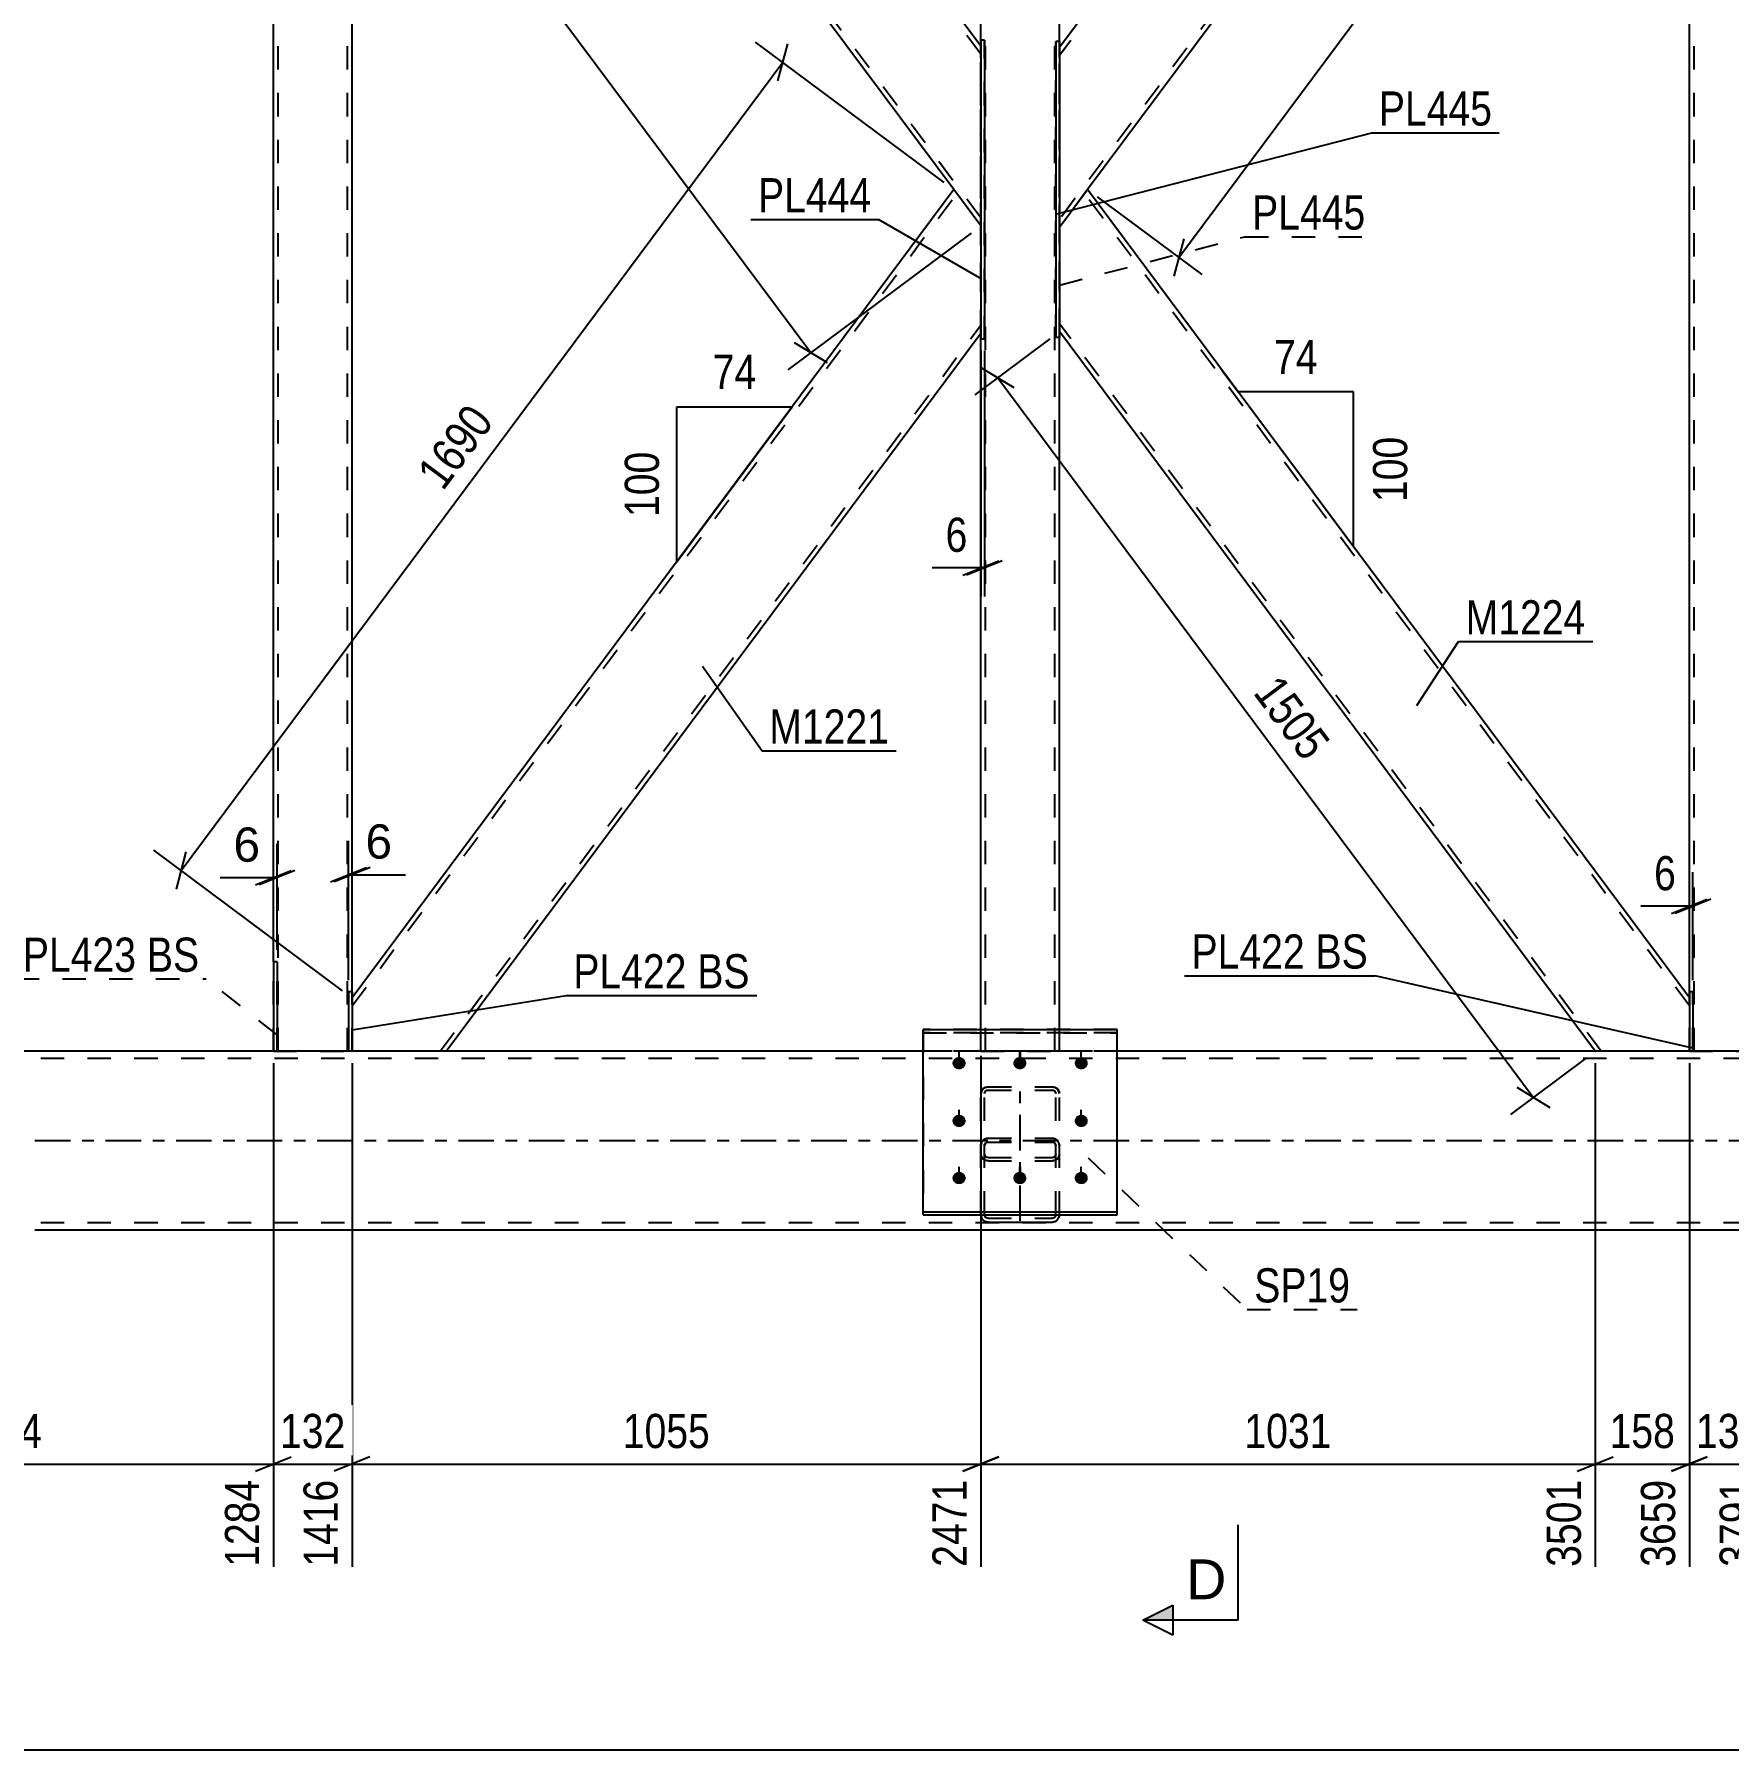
# Model space of a CAD drawing. Header units: millimetres. Extents: x 0 to 1189, y 0 to 841.
# Drawn here: x 99.7 to 241.8, y 419.2 to 563 of the extents above; entities that cross this region are included whole.
import ezdxf

# ---------------------------------------------------------------- set-up
doc = ezdxf.new("R2010")
doc.units = ezdxf.units.MM
doc.linetypes.add('DXK_LINE_DOT2', pattern=[3.9198, 1.9599, -1.9599])
doc.linetypes.add('DXK_LINE_DOT3', pattern=[5.9187, 2.979, -0.9799, 0.9799, -0.9799])
doc.styles.add('Arial', font='arial.ttf', dxfattribs={"height": 0.2})
doc.styles.add('Arial Narrow', font='ARIALN.TTF', dxfattribs={"height": 0.2})

# ---------------------------------------------------------------- blocks, each defined once
blk = doc.blocks.new('Part-814738513-4115 - 4109')
at = {"color": 7, "linetype": 'DXK_LINE_DOT2'}
for p, q in [((185.36, 537.57), (185.36, 562.39)), ((185.66, 562.39), (185.36, 562.39)), ((185.66, 537.57), (185.66, 562.39)), ((185.66, 537.57), (185.36, 537.57))]:
    blk.add_line(p, q, dxfattribs=at)
blk = doc.blocks.new('Part-814738513-4180 - 4109')
at = {"color": 7, "linetype": 'DXK_LINE_DOT2'}
for p, q in [((190.48, 479.54), (174.23, 479.54)), ((174.23, 479.54), (174.23, 464)), ((190.48, 479.27), (174.23, 479.27)), ((190.48, 464), (190.48, 479.54)), ((174.23, 464.27), (190.48, 464.27)), ((174.23, 464), (190.48, 464))]:
    blk.add_line(p, q, dxfattribs=at)
blk = doc.blocks.new('Part-814738513-4200 - 4109')
at = {"color": 7, "linetype": 'DXK_LINE_DOT2'}
for p, q in [((126.33, 622.23), (119.73, 622.23)), ((119.73, 614.73), (119.73, 622.23)), ((120.13, 477.73), (120.13, 622.23)), ((125.93, 477.73), (125.93, 622.23)), ((126.33, 617.26), (126.33, 622.23)), ((119.73, 477.73), (119.73, 485.22)), ((126.33, 477.73), (126.33, 482.7)), ((119.73, 477.73), (126.33, 477.73))]:
    blk.add_line(p, q, dxfattribs=at)
at = {"color": 2, "linetype": 'Continuous'}
for p, q in [((126.33, 482.7), (126.33, 617.26)), ((119.73, 485.22), (119.73, 614.73))]:
    blk.add_line(p, q, dxfattribs=at)
blk = doc.blocks.new('Part-814738513-4136 - 4109')
at = {"color": 2, "linetype": 'Continuous'}
for p, q in [((185.66, 562.39), (185.36, 562.39)), ((185.36, 562.39), (185.36, 537.57)), ((185.66, 562.39), (185.66, 537.57)), ((185.66, 537.57), (185.36, 537.57))]:
    blk.add_line(p, q, dxfattribs=at)
blk = doc.blocks.new('Part-814738513-4248 - 4109')
at = {"color": 7, "linetype": 'DXK_LINE_DOT2'}
for p, q in [((119.73, 477.73), (119.73, 485.22)), ((120.03, 485.22), (119.73, 485.22)), ((120.03, 477.73), (120.03, 485.22)), ((120.03, 477.73), (119.73, 477.73))]:
    blk.add_line(p, q, dxfattribs=at)
blk = doc.blocks.new('Part-814738513-4120 - 4109')
at = {"color": 2, "linetype": 'Continuous'}
for p, q in [((179.36, 562.51), (179.06, 562.51)), ((179.06, 562.51), (179.06, 537.45)), ((179.36, 562.51), (179.36, 537.45)), ((179.36, 537.45), (179.06, 537.45))]:
    blk.add_line(p, q, dxfattribs=at)
blk = doc.blocks.new('Part-814738513-4121 - 4109')
at = {"color": 7, "linetype": 'DXK_LINE_DOT2'}
for p, q in [((179.06, 537.45), (179.06, 562.51)), ((179.36, 562.51), (179.06, 562.51)), ((179.36, 537.45), (179.36, 562.51)), ((179.36, 537.45), (179.06, 537.45))]:
    blk.add_line(p, q, dxfattribs=at)
blk = doc.blocks.new('Bolt-814738513-4177 - 4109')
at = {"color": 1, "linetype": 'DXK_LINE_DOT2'}
for p, q in [((177.23, 476.23), (177.23, 477.65)), ((182.38, 476.23), (182.38, 477.65)), ((187.48, 476.23), (187.48, 477.65)), ((177.23, 471.39), (177.23, 472.81)), ((187.48, 471.39), (187.48, 472.81)), ((177.23, 466.6), (177.23, 468.02)), ((182.38, 466.6), (182.38, 468.02)), ((187.48, 466.6), (187.48, 468.02))]:
    blk.add_line(p, q, dxfattribs=at)
blk = doc.blocks.new('Bolt-814738513-4182 - 4109')
at = {"linetype": 'Continuous'}
for points in [[(177.23, 476.21), (177.12, 476.22), (177.01, 476.25), (176.91, 476.31), (176.82, 476.38), (176.76, 476.47), (176.71, 476.56), (176.68, 476.67), (176.68, 476.78), (176.71, 476.88), (176.76, 476.98), (176.82, 477.07), (176.91, 477.14), (177.01, 477.2), (177.12, 477.23), (177.23, 477.24), (177.35, 477.23), (177.46, 477.2), (177.55, 477.14), (177.64, 477.07), (177.71, 476.98), (177.75, 476.88), (177.78, 476.78), (177.78, 476.67), (177.75, 476.56), (177.71, 476.47), (177.64, 476.38), (177.55, 476.31), (177.46, 476.25), (177.35, 476.22)], [(182.33, 476.21), (182.22, 476.22), (182.11, 476.25), (182.01, 476.31), (181.92, 476.38), (181.86, 476.47), (181.81, 476.56), (181.78, 476.67), (181.78, 476.78), (181.81, 476.88), (181.86, 476.98), (181.92, 477.07), (182.01, 477.14), (182.11, 477.2), (182.22, 477.23), (182.33, 477.24), (182.45, 477.23), (182.56, 477.2), (182.65, 477.14), (182.74, 477.07), (182.81, 476.98), (182.85, 476.88), (182.88, 476.78), (182.88, 476.67), (182.85, 476.56), (182.81, 476.47), (182.74, 476.38), (182.65, 476.31), (182.56, 476.25), (182.45, 476.22)], [(187.48, 476.21), (187.37, 476.22), (187.26, 476.25), (187.16, 476.31), (187.07, 476.38), (187.01, 476.47), (186.96, 476.56), (186.93, 476.67), (186.93, 476.78), (186.96, 476.88), (187.01, 476.98), (187.07, 477.07), (187.16, 477.14), (187.26, 477.2), (187.37, 477.23), (187.48, 477.24), (187.6, 477.23), (187.71, 477.2), (187.8, 477.14), (187.89, 477.07), (187.96, 476.98), (188, 476.88), (188.03, 476.78), (188.03, 476.67), (188, 476.56), (187.96, 476.47), (187.89, 476.38), (187.8, 476.31), (187.71, 476.25), (187.6, 476.22)], [(177.23, 471.37), (177.12, 471.38), (177.01, 471.41), (176.91, 471.47), (176.82, 471.54), (176.76, 471.63), (176.71, 471.72), (176.68, 471.83), (176.68, 471.94), (176.71, 472.04), (176.76, 472.14), (176.82, 472.23), (176.91, 472.3), (177.01, 472.36), (177.12, 472.39), (177.23, 472.4), (177.35, 472.39), (177.46, 472.36), (177.55, 472.3), (177.64, 472.23), (177.71, 472.14), (177.75, 472.04), (177.78, 471.94), (177.78, 471.83), (177.75, 471.72), (177.71, 471.63), (177.64, 471.54), (177.55, 471.47), (177.46, 471.41), (177.35, 471.38)], [(187.48, 471.37), (187.37, 471.38), (187.26, 471.41), (187.16, 471.47), (187.07, 471.54), (187.01, 471.63), (186.96, 471.72), (186.93, 471.83), (186.93, 471.94), (186.96, 472.04), (187.01, 472.14), (187.07, 472.23), (187.16, 472.3), (187.26, 472.36), (187.37, 472.39), (187.48, 472.4), (187.6, 472.39), (187.71, 472.36), (187.8, 472.3), (187.89, 472.23), (187.96, 472.14), (188, 472.04), (188.03, 471.94), (188.03, 471.83), (188, 471.72), (187.96, 471.63), (187.89, 471.54), (187.8, 471.47), (187.71, 471.41), (187.6, 471.38)], [(177.23, 466.58), (177.12, 466.59), (177.01, 466.62), (176.91, 466.67), (176.82, 466.75), (176.76, 466.83), (176.71, 466.93), (176.68, 467.04), (176.68, 467.15), (176.71, 467.25), (176.76, 467.35), (176.82, 467.44), (176.91, 467.51), (177.01, 467.56), (177.12, 467.6), (177.23, 467.61), (177.35, 467.6), (177.46, 467.56), (177.55, 467.51), (177.64, 467.44), (177.71, 467.35), (177.75, 467.25), (177.78, 467.15), (177.78, 467.04), (177.75, 466.93), (177.71, 466.83), (177.64, 466.75), (177.55, 466.67), (177.46, 466.62), (177.35, 466.59)], [(182.33, 466.58), (182.22, 466.59), (182.11, 466.62), (182.01, 466.67), (181.92, 466.75), (181.86, 466.83), (181.81, 466.93), (181.78, 467.04), (181.78, 467.15), (181.81, 467.25), (181.86, 467.35), (181.92, 467.44), (182.01, 467.51), (182.11, 467.56), (182.22, 467.6), (182.33, 467.61), (182.45, 467.6), (182.56, 467.56), (182.65, 467.51), (182.74, 467.44), (182.81, 467.35), (182.85, 467.25), (182.88, 467.15), (182.88, 467.04), (182.85, 466.93), (182.81, 466.83), (182.74, 466.75), (182.65, 466.67), (182.56, 466.62), (182.45, 466.59)], [(187.48, 466.58), (187.37, 466.59), (187.26, 466.62), (187.16, 466.67), (187.07, 466.75), (187.01, 466.83), (186.96, 466.93), (186.93, 467.04), (186.93, 467.15), (186.96, 467.25), (187.01, 467.35), (187.07, 467.44), (187.16, 467.51), (187.26, 467.56), (187.37, 467.6), (187.48, 467.61), (187.6, 467.6), (187.71, 467.56), (187.8, 467.51), (187.89, 467.44), (187.96, 467.35), (188, 467.25), (188.03, 467.15), (188.03, 467.04), (188, 466.93), (187.96, 466.83), (187.89, 466.75), (187.8, 466.67), (187.71, 466.62), (187.6, 466.59)]]:
    blk.add_hatch(color=1, dxfattribs=at).paths.add_polyline_path(points)
at = {"color": 1, "linetype": 'Continuous'}
for p, q in [((177.23, 476.23), (177.23, 477.65)), ((182.33, 476.23), (182.33, 477.65)), ((187.48, 476.23), (187.48, 477.65)), ((177.23, 471.39), (177.23, 472.81)), ((187.48, 471.39), (187.48, 472.81)), ((177.23, 466.6), (177.23, 468.02)), ((182.33, 466.6), (182.33, 468.02)), ((187.48, 466.6), (187.48, 468.02))]:
    blk.add_line(p, q, dxfattribs=at)
blk = doc.blocks.new('Part-814738513-4183 - 4109')
at = {"color": 2, "linetype": 'Continuous'}
for p, q in [((174.23, 479.54), (190.48, 479.54)), ((174.23, 464), (174.23, 479.54)), ((190.48, 464.27), (190.48, 479.54)), ((174.23, 464.27), (190.48, 464.27)), ((174.23, 464), (190.48, 464)), ((190.48, 464), (190.48, 464.27))]:
    blk.add_line(p, q, dxfattribs=at)
at = {"color": 7, "linetype": 'DXK_LINE_DOT2'}
blk.add_line((174.23, 479.27), (190.48, 479.27), dxfattribs=at)
blk = doc.blocks.new('Part-814738513-4189 - 4109')
at = {"color": 7, "linetype": 'DXK_LINE_DOT2'}
for p, q in [((179.43, 474.69), (179.66, 474.74)), ((179.66, 474.74), (185.06, 474.74)), ((185.06, 474.74), (185.29, 474.69)), ((179.06, 474.17), (179.1, 474.39)), ((179.06, 464.04), (179.06, 474.17)), ((179.1, 474.39), (179.23, 474.57)), ((179.23, 474.57), (179.43, 474.69)), ((179.38, 474.28), (179.36, 474.17)), ((179.36, 464.04), (179.36, 474.17)), ((179.44, 474.37), (179.38, 474.28)), ((179.54, 474.43), (179.44, 474.37)), ((179.66, 474.45), (179.54, 474.43)), ((179.66, 474.45), (185.06, 474.45)), ((185.17, 474.43), (185.06, 474.45)), ((185.27, 474.37), (185.17, 474.43)), ((185.33, 474.28), (185.27, 474.37)), ((185.29, 474.69), (185.48, 474.57)), ((185.36, 474.17), (185.33, 474.28)), ((185.36, 464.04), (185.36, 474.17)), ((185.48, 474.57), (185.61, 474.39)), ((185.61, 474.39), (185.66, 474.17)), ((185.66, 464.04), (185.66, 474.17)), ((179.54, 470.4), (179.43, 470.38)), ((179.66, 470.43), (179.54, 470.4)), ((179.66, 470.43), (185.06, 470.43)), ((185.27, 470.38), (185.06, 470.43)), ((179.1, 470.03), (179.06, 469.79)), ((179.1, 468.88), (179.06, 469.1)), ((179.36, 469.79), (179.38, 469.91)), ((179.36, 469.1), (179.38, 468.99)), ((179.38, 469.91), (179.44, 470.01)), ((179.38, 468.99), (179.44, 468.9)), ((179.44, 470.01), (179.54, 470.08)), ((179.54, 470.08), (179.66, 470.11)), ((179.66, 470.11), (185.06, 470.11)), ((185.06, 470.11), (185.17, 470.08)), ((185.17, 470.08), (185.27, 470.01)), ((185.29, 470.38), (185.27, 470.38)), ((185.27, 470.01), (185.33, 469.91)), ((185.27, 468.9), (185.33, 468.99)), ((185.33, 469.91), (185.36, 469.79)), ((185.33, 468.99), (185.36, 469.1)), ((185.66, 469.79), (185.61, 470.03)), ((185.66, 469.1), (185.61, 468.88)), ((179.23, 468.7), (179.1, 468.88)), ((179.43, 468.58), (179.23, 468.7)), ((179.66, 468.53), (179.43, 468.58)), ((179.44, 468.9), (179.54, 468.84)), ((179.54, 468.84), (179.66, 468.82)), ((179.66, 468.82), (185.06, 468.82)), ((179.66, 468.53), (185.06, 468.53)), ((185.06, 468.82), (185.17, 468.84)), ((185.29, 468.58), (185.06, 468.53)), ((185.17, 468.84), (185.27, 468.9)), ((185.48, 468.7), (185.29, 468.58)), ((185.61, 468.88), (185.48, 468.7)), ((179.06, 464.04), (179.1, 463.8)), ((179.38, 463.92), (179.36, 464.04)), ((179.44, 463.82), (179.38, 463.92)), ((179.43, 463.45), (179.66, 463.4)), ((179.54, 463.75), (179.44, 463.82)), ((179.66, 463.72), (179.54, 463.75)), ((179.66, 463.72), (185.06, 463.72)), ((179.66, 463.4), (185.06, 463.4)), ((185.17, 463.75), (185.06, 463.72)), ((185.06, 463.4), (185.29, 463.45)), ((185.27, 463.82), (185.17, 463.75)), ((185.33, 463.92), (185.27, 463.82)), ((185.36, 464.04), (185.33, 463.92)), ((185.61, 463.8), (185.66, 464.04))]:
    blk.add_line(p, q, dxfattribs=at)
for centre, start, end in [((179.68, 469.81), 114.3199, 159.2417), ((185.03, 469.81), 20.7583, 65.6801), ((179.68, 464.02), 200.7583, 245.6801), ((185.03, 464.02), 294.3199, 339.2417)]:
    blk.add_arc(centre, 0.621, start, end, dxfattribs=at)
blk = doc.blocks.new('Part-814738513-4195 - 4109')
at = {"color": 7, "linetype": 'DXK_LINE_DOT2'}
for p, q in [((179.66, 474.74), (179.43, 474.69)), ((179.66, 474.74), (185.06, 474.74)), ((185.29, 474.69), (185.06, 474.74)), ((179.1, 474.39), (179.06, 474.17)), ((179.06, 464.04), (179.06, 474.17)), ((179.23, 474.57), (179.1, 474.39)), ((179.43, 474.69), (179.23, 474.57)), ((179.36, 474.17), (179.38, 474.28)), ((179.36, 464.04), (179.36, 474.17)), ((179.38, 474.28), (179.44, 474.37)), ((179.44, 474.37), (179.54, 474.43)), ((179.54, 474.43), (179.66, 474.45)), ((179.66, 474.45), (185.06, 474.45)), ((185.06, 474.45), (185.17, 474.43)), ((185.17, 474.43), (185.27, 474.37)), ((185.27, 474.37), (185.33, 474.28)), ((185.48, 474.57), (185.29, 474.69)), ((185.33, 474.28), (185.36, 474.17)), ((185.36, 464.04), (185.36, 474.17)), ((185.61, 474.39), (185.48, 474.57)), ((185.66, 474.17), (185.61, 474.39)), ((185.66, 464.04), (185.66, 474.17)), ((179.43, 470.38), (179.66, 470.43)), ((179.66, 470.43), (185.06, 470.43)), ((185.06, 470.43), (185.29, 470.38)), ((179.06, 469.79), (179.1, 470.03)), ((179.06, 469.1), (179.1, 468.88)), ((179.38, 469.91), (179.36, 469.79)), ((179.38, 468.99), (179.36, 469.1)), ((179.44, 470.01), (179.38, 469.91)), ((179.44, 468.9), (179.38, 468.99)), ((179.54, 470.08), (179.44, 470.01)), ((179.66, 470.11), (179.54, 470.08)), ((179.66, 470.11), (185.06, 470.11)), ((185.17, 470.08), (185.06, 470.11)), ((185.27, 470.01), (185.17, 470.08)), ((185.33, 469.91), (185.27, 470.01)), ((185.33, 468.99), (185.27, 468.9)), ((185.36, 469.79), (185.33, 469.91)), ((185.36, 469.1), (185.33, 468.99)), ((185.61, 470.03), (185.66, 469.79)), ((185.61, 468.88), (185.66, 469.1)), ((179.1, 468.88), (179.23, 468.7)), ((179.23, 468.7), (179.43, 468.58)), ((179.43, 468.58), (179.66, 468.53)), ((179.54, 468.84), (179.44, 468.9)), ((179.66, 468.82), (179.54, 468.84)), ((179.66, 468.82), (185.06, 468.82)), ((179.66, 468.53), (185.06, 468.53)), ((185.17, 468.84), (185.06, 468.82)), ((185.06, 468.53), (185.29, 468.58)), ((185.27, 468.9), (185.17, 468.84)), ((185.29, 468.58), (185.48, 468.7)), ((185.48, 468.7), (185.61, 468.88)), ((179.06, 464), (179.06, 464.04)), ((179.36, 464.04), (179.38, 463.92)), ((179.38, 463.92), (179.44, 463.82)), ((179.44, 463.82), (179.54, 463.75)), ((179.54, 463.75), (179.66, 463.72)), ((179.66, 463.72), (185.06, 463.72)), ((185.06, 463.72), (185.17, 463.75)), ((185.17, 463.75), (185.27, 463.82)), ((185.27, 463.82), (185.33, 463.92)), ((185.33, 463.92), (185.36, 464.04)), ((185.66, 464.04), (185.65, 464))]:
    blk.add_line(p, q, dxfattribs=at)
at = {"color": 7, "linetype": 'DXK_LINE_DOT3'}
blk.add_line((182.36, 463.49), (182.36, 475.05), dxfattribs=at)
at = {"color": 2, "linetype": 'Continuous'}
for p, q in [((179.1, 463.8), (179.06, 464)), ((179.66, 463.4), (179.43, 463.45)), ((179.66, 463.4), (185.06, 463.4)), ((185.29, 463.45), (185.06, 463.4)), ((185.65, 464), (185.61, 463.8))]:
    blk.add_line(p, q, dxfattribs=at)
at = {"color": 7, "linetype": 'DXK_LINE_DOT2'}
for centre, start, end in [((179.68, 469.81), 114.3199, 159.2417), ((185.03, 469.81), 20.7583, 65.6801)]:
    blk.add_arc(centre, 0.621, start, end, dxfattribs=at)
at = {"color": 2, "linetype": 'Continuous'}
for centre, start, end in [((179.68, 464.02), 200.7583, 245.6801), ((185.03, 464.02), 294.3199, 339.2417)]:
    blk.add_arc(centre, 0.621, start, end, dxfattribs=at)
blk = doc.blocks.new('Part-814738513-4205 - 4109')
at = {"color": 2, "linetype": 'Continuous'}
for p, q in [((176.79, 549.98), (126.33, 482.2)), ((179.06, 546.94), (176.79, 549.98)), ((134.22, 477.73), (179.06, 537.95)), ((133.22, 477.73), (126.33, 477.73)), ((134.19, 477.73), (133.22, 477.73))]:
    blk.add_line(p, q, dxfattribs=at)
at = {"color": 7, "linetype": 'DXK_LINE_DOT2'}
for p, q in [((126.33, 481.53), (177.04, 549.64)), ((179.06, 537.95), (179.06, 546.94)), ((133.72, 477.73), (179.06, 538.62)), ((126.33, 482.2), (126.33, 477.73)), ((134.22, 477.73), (134.19, 477.73)), ((134.22, 477.73), (134.19, 477.73))]:
    blk.add_line(p, q, dxfattribs=at)
blk = doc.blocks.new('Part-814738513-4321 - 4109')
at = {"color": 2, "linetype": 'Continuous'}
for p, q in [((238.78, 482.7), (238.48, 482.7)), ((238.48, 482.7), (238.48, 477.73)), ((238.78, 482.7), (238.78, 477.73)), ((238.78, 477.73), (238.48, 477.73))]:
    blk.add_line(p, q, dxfattribs=at)
blk = doc.blocks.new('Part-814738513-4326 - 4109')
at = {"color": 7, "linetype": 'DXK_LINE_DOT2'}
for p, q in [((238.48, 477.73), (238.48, 482.7)), ((238.78, 482.7), (238.48, 482.7)), ((238.78, 477.73), (238.78, 482.7)), ((238.78, 477.73), (238.48, 477.73))]:
    blk.add_line(p, q, dxfattribs=at)
blk = doc.blocks.new('Part-814738513-4331 - 4109')
at = {"color": 2, "linetype": 'Continuous'}
for p, q in [((119.73, 477.73), (99.73, 477.73)), ((126.02, 477.73), (120.03, 477.73)), ((126.33, 477.73), (126.32, 477.73)), ((174.23, 477.73), (134.19, 477.73)), ((230.61, 477.73), (190.48, 477.73)), ((244.78, 477.73), (238.78, 477.73)), ((778.23, 462.73), (99.73, 462.73))]:
    blk.add_line(p, q, dxfattribs=at)
at = {"color": 7, "linetype": 'DXK_LINE_DOT2'}
for p, q in [((120.03, 477.73), (119.73, 477.73)), ((784.23, 477.73), (126.02, 477.73)), ((134.19, 477.73), (126.33, 477.73)), ((190.48, 477.73), (174.23, 477.73)), ((238.78, 477.73), (230.61, 477.73)), ((784.23, 477.13), (99.73, 477.13)), ((784.23, 463.33), (99.73, 463.33))]:
    blk.add_line(p, q, dxfattribs=at)
at = {"color": 7, "linetype": 'DXK_LINE_DOT3'}
blk.add_line((99.73, 470.23), (784.23, 470.23), dxfattribs=at)
blk = doc.blocks.new('Part-814738513-4345 - 4109')
at = {"color": 2, "linetype": 'Continuous'}
for p, q in [((126.03, 482.7), (126.02, 477.73)), ((126.33, 482.7), (126.03, 482.7)), ((126.33, 482.7), (126.32, 477.73)), ((126.32, 477.73), (126.02, 477.73))]:
    blk.add_line(p, q, dxfattribs=at)
blk = doc.blocks.new('Part-814738513-4350 - 4109')
at = {"color": 7, "linetype": 'DXK_LINE_DOT2'}
for p, q in [((126.02, 477.73), (126.03, 482.7)), ((126.33, 482.7), (126.03, 482.7)), ((126.32, 477.73), (126.33, 482.7)), ((126.32, 477.73), (126.02, 477.73))]:
    blk.add_line(p, q, dxfattribs=at)
blk = doc.blocks.new('Part-814738513-4355 - 4109')
at = {"color": 2, "linetype": 'Continuous'}
for p, q in [((120.03, 485.22), (119.73, 485.22)), ((119.73, 485.22), (119.73, 477.73)), ((120.03, 485.22), (120.03, 477.73)), ((120.03, 477.73), (119.73, 477.73))]:
    blk.add_line(p, q, dxfattribs=at)
blk = doc.blocks.new('Part-814738513-4422 - 4109')
at = {"color": 2, "linetype": 'Continuous'}
for p, q in [((185.66, 546.82), (188.01, 549.98)), ((238.48, 482.2), (188.01, 549.98)), ((230.58, 477.73), (185.66, 538.07)), ((238.48, 477.73), (230.61, 477.73))]:
    blk.add_line(p, q, dxfattribs=at)
at = {"color": 7, "linetype": 'DXK_LINE_DOT2'}
for p, q in [((238.48, 481.53), (187.76, 549.64)), ((185.66, 538.07), (185.66, 546.82)), ((231.08, 477.73), (185.66, 538.74)), ((238.48, 477.73), (238.48, 482.2)), ((230.58, 477.73), (230.61, 477.73)), ((230.61, 477.73), (230.58, 477.73))]:
    blk.add_line(p, q, dxfattribs=at)
blk = doc.blocks.new('Part-814738513-4502 - 4109')
at = {"color": 2, "linetype": 'Continuous'}
for p, q in [((134.19, 622.23), (126.33, 622.23)), ((179.06, 562.01), (134.22, 622.23)), ((176.79, 549.98), (126.33, 617.76))]:
    blk.add_line(p, q, dxfattribs=at)
at = {"color": 7, "linetype": 'DXK_LINE_DOT2'}
for p, q in [((126.33, 617.76), (126.33, 622.23)), ((179.06, 561.34), (133.72, 622.23)), ((134.22, 622.23), (134.19, 622.23)), ((134.22, 622.23), (134.19, 622.23)), ((179.06, 547.61), (126.33, 618.43)), ((179.06, 546.94), (179.06, 562.01)), ((179.06, 546.94), (176.79, 549.98))]:
    blk.add_line(p, q, dxfattribs=at)
blk = doc.blocks.new('Part-814738513-4507 - 4109')
at = {"color": 2, "linetype": 'Continuous'}
for p, q in [((230.58, 622.23), (185.66, 561.89)), ((238.48, 622.23), (230.61, 622.23)), ((238.48, 617.76), (188.01, 549.98))]:
    blk.add_line(p, q, dxfattribs=at)
at = {"color": 7, "linetype": 'DXK_LINE_DOT2'}
for p, q in [((231.08, 622.23), (185.66, 561.22)), ((230.58, 622.23), (230.61, 622.23)), ((230.61, 622.23), (230.58, 622.23)), ((238.48, 622.23), (238.48, 617.76)), ((238.48, 618.43), (185.66, 547.49)), ((185.66, 546.82), (185.66, 561.89)), ((188.01, 549.98), (185.66, 546.82))]:
    blk.add_line(p, q, dxfattribs=at)
blk = doc.blocks.new('Part-814738513-4512 - 4109')
at = {"color": 2, "linetype": 'Continuous'}
for p, q in [((179.06, 562.51), (179.06, 622.23)), ((185.66, 562.39), (185.66, 622.23)), ((179.06, 479.54), (179.06, 537.45)), ((185.66, 479.54), (185.66, 537.57))]:
    blk.add_line(p, q, dxfattribs=at)
at = {"color": 7, "linetype": 'DXK_LINE_DOT2'}
for p, q in [((185.66, 622.23), (179.06, 622.23)), ((179.46, 477.73), (179.46, 622.23)), ((185.26, 477.73), (185.26, 622.23)), ((179.06, 537.45), (179.06, 562.51)), ((185.66, 537.57), (185.66, 562.39)), ((179.06, 477.73), (179.06, 479.54)), ((185.66, 477.73), (185.66, 479.54)), ((179.06, 477.73), (185.66, 477.73))]:
    blk.add_line(p, q, dxfattribs=at)
blk = doc.blocks.new('Part-814738513-4527 - 4109')
at = {"color": 7, "linetype": 'DXK_LINE_DOT2'}
for p, q in [((245.08, 622.23), (238.48, 622.23)), ((238.48, 617.26), (238.48, 622.23)), ((238.88, 477.73), (238.88, 622.23)), ((244.68, 477.73), (244.68, 622.23)), ((245.08, 617.26), (245.08, 622.23)), ((238.48, 477.73), (238.48, 482.7)), ((245.08, 477.73), (245.08, 482.7)), ((238.48, 477.73), (245.08, 477.73))]:
    blk.add_line(p, q, dxfattribs=at)
at = {"color": 2, "linetype": 'Continuous'}
for p, q in [((238.48, 482.7), (238.48, 617.26)), ((245.08, 482.7), (245.08, 617.26))]:
    blk.add_line(p, q, dxfattribs=at)
blk = doc.blocks.new('StraightDimension-814738513-17045 - 4109')
at = {"color": 7, "linetype": 'Continuous'}
for p, q in [((126.32, 476.73), (126.32, 434.49)), ((179.06, 477.33), (179.06, 434.49)), ((127.82, 443.7), (124.82, 442.5)), ((126.32, 443.1), (179.06, 443.1)), ((177.56, 442.5), (180.56, 443.7))]:
    blk.add_line(p, q, dxfattribs=at)
at = {"color": 0}
blk.add_wipeout([(156.95, 443.85), (156.95, 448.05), (148.43, 448.05), (148.43, 443.85)], dxfattribs=at)
at = {"color": 3, "style": 'Arial Narrow'}
blk.add_text('1055', height=2.863, dxfattribs=at).set_placement((149.03, 444.45))
at = {"color": 0, "linetype": 'Continuous'}
blk.add_wipeout([(178.46, 442.4), (174.26, 442.4), (174.26, 433.89), (178.46, 433.89)], dxfattribs=at)
at = {"color": 3, "linetype": 'Continuous', "style": 'Arial Narrow'}
blk.add_text('2471', height=2.863, rotation=90.0002, dxfattribs=at).set_placement((177.86, 434.49))
blk = doc.blocks.new('StraightDimension-814738513-17046 - 4109')
at = {"color": 7, "linetype": 'Continuous'}
for p, q in [((119.73, 476.73), (119.73, 434.49)), ((126.32, 476.73), (126.32, 434.49)), ((118.23, 442.5), (121.23, 443.7)), ((119.73, 443.1), (126.32, 443.1)), ((127.82, 443.7), (124.82, 442.5))]:
    blk.add_line(p, q, dxfattribs=at)
at = {"color": 0}
blk.add_wipeout([(126.37, 443.85), (126.37, 448.05), (119.68, 448.05), (119.68, 443.85)], dxfattribs=at)
at = {"color": 0, "linetype": 'Continuous'}
blk.add_wipeout([(125.72, 442.4), (121.52, 442.4), (121.52, 433.89), (125.72, 433.89)], dxfattribs=at)
at = {"color": 3, "style": 'Arial Narrow'}
blk.add_text('132', height=2.863, dxfattribs=at).set_placement((120.28, 444.45))
at = {"color": 3, "linetype": 'Continuous', "style": 'Arial Narrow'}
blk.add_text('1416', height=2.863, rotation=90.0002, dxfattribs=at).set_placement((125.12, 434.49))
blk = doc.blocks.new('StraightDimension-814738513-17044 - 4109')
at = {"color": 7, "linetype": 'Continuous'}
for p, q in [((179.06, 477.33), (179.06, 434.49)), ((230.58, 476.73), (230.58, 434.49)), ((180.56, 443.7), (177.56, 442.5)), ((179.06, 443.1), (230.58, 443.1)), ((229.08, 442.5), (232.08, 443.7))]:
    blk.add_line(p, q, dxfattribs=at)
at = {"color": 0}
blk.add_wipeout([(209.08, 443.85), (209.08, 448.05), (200.56, 448.05), (200.56, 443.85)], dxfattribs=at)
at = {"color": 3, "style": 'Arial Narrow'}
blk.add_text('1031', height=2.863, dxfattribs=at).set_placement((201.16, 444.45))
at = {"color": 0, "linetype": 'Continuous'}
blk.add_wipeout([(229.98, 442.4), (225.78, 442.4), (225.78, 433.89), (229.98, 433.89)], dxfattribs=at)
at = {"color": 3, "linetype": 'Continuous', "style": 'Arial Narrow'}
blk.add_text('3501', height=2.863, rotation=90.0002, dxfattribs=at).set_placement((229.38, 434.49))
blk = doc.blocks.new('StraightDimension-814738513-4663 - 4109')
at = {"color": 7, "linetype": 'Continuous'}
for p, q in [((126.03, 483.7), (126.03, 495.38)), ((126.33, 483.7), (126.33, 495.38)), ((124.53, 491.93), (127.53, 493.13)), ((127.83, 493.13), (124.83, 491.93)), ((126.03, 492.53), (126.33, 492.53)), ((126.33, 492.53), (130.8, 492.53)), ((126.33, 492.53), (130.8, 492.53))]:
    blk.add_line(p, q, dxfattribs=at)
at = {"color": 0}
blk.add_wipeout([(130.27, 493.28), (130.27, 497.48), (126.85, 497.48), (126.85, 493.28)], dxfattribs=at)
at = {"color": 3, "style": 'Arial'}
blk.add_text('6', height=2.87, dxfattribs=at).set_placement((127.45, 493.88))
blk = doc.blocks.new('StraightDimension-814738513-4679 - 4109')
at = {"color": 7, "linetype": 'Continuous'}
for p, q in [((119.73, 486.22), (119.73, 495.12)), ((120.03, 486.22), (120.03, 495.12)), ((119.73, 492.27), (115.25, 492.27)), ((119.73, 492.27), (115.25, 492.27)), ((118.23, 491.67), (121.23, 492.87)), ((121.53, 492.87), (118.53, 491.67)), ((119.73, 492.27), (120.03, 492.27))]:
    blk.add_line(p, q, dxfattribs=at)
at = {"color": 0}
blk.add_wipeout([(119.2, 493.02), (119.2, 497.22), (115.78, 497.22), (115.78, 493.02)], dxfattribs=at)
at = {"color": 3, "style": 'Arial'}
blk.add_text('6', height=2.87, dxfattribs=at).set_placement((116.38, 493.62))
blk = doc.blocks.new('StraightDimension-814738513-4739 - 4109')
at = {"color": 7, "linetype": 'Continuous'}
for p, q in [((179.06, 536.45), (179.06, 515.86)), ((179.36, 536.45), (179.36, 515.86)), ((179.06, 518.26), (174.98, 518.26)), ((179.06, 518.26), (174.98, 518.26)), ((177.56, 517.66), (180.56, 518.86)), ((180.86, 518.86), (177.86, 517.66)), ((179.06, 518.26), (179.36, 518.26))]:
    blk.add_line(p, q, dxfattribs=at)
at = {"color": 0}
blk.add_wipeout([(178.53, 519.01), (178.53, 523.21), (175.5, 523.21), (175.5, 519.01)], dxfattribs=at)
at = {"color": 3, "style": 'Arial Narrow'}
blk.add_text('6', height=2.86, dxfattribs=at).set_placement((176.1, 519.61))
blk = doc.blocks.new('AngleDimension-814738513-4751 - 4109')
at = {"color": 7, "linetype": 'Continuous'}
for p, q in [((153.56, 531.77), (163.24, 531.77)), ((153.56, 518.78), (163.24, 531.77)), ((153.56, 518.78), (153.56, 531.77)), ((156.91, 523.28), (163.24, 531.77))]:
    blk.add_line(p, q, dxfattribs=at)
at = {"color": 0}
for points in [[(160.83, 532.67), (160.83, 536.87), (155.97, 536.87), (155.97, 532.67)], [(152.66, 528.62), (148.46, 528.62), (148.46, 521.93), (152.66, 521.93)]]:
    blk.add_wipeout(points, dxfattribs=at)
at = {"color": 3, "style": 'Arial Narrow'}
blk.add_text('74', height=2.863, dxfattribs=at).set_placement((156.57, 533.27))
blk.add_text('100', height=2.863, rotation=90.0002, dxfattribs=at).set_placement((152.06, 522.53))
blk = doc.blocks.new('StraightDimension-814738513-4936 - 4109')
at = {"color": 7, "linetype": 'Continuous'}
for p, q in [((239.28, 617.16), (248.05, 610.63)), ((245.71, 610.5), (246.54, 613.63)), ((195.66, 544.28), (246.13, 612.07)), ((188.81, 549.38), (197.59, 542.85)), ((196.07, 545.85), (195.25, 542.72))]:
    blk.add_line(p, q, dxfattribs=at)
at = {"color": 0}
blk.add_wipeout([(222.83, 582.04), (219.46, 584.55), (214.38, 577.72), (217.75, 575.21)], dxfattribs=at)
at = {"color": 3, "style": 'Arial Narrow'}
blk.add_text('1690', height=2.863, rotation=53.3309, dxfattribs=at).set_placement((217.63, 576.05))
blk = doc.blocks.new('StraightDimension-814738513-5229 - 4109')
at = {"color": 7, "linetype": 'Continuous'}
for p, q in [((93.88, 620.73), (92.68, 623.73)), ((118.73, 622.23), (90.43, 622.23)), ((93.28, 477.73), (93.28, 622.23)), ((92.68, 479.23), (93.88, 476.23)), ((118.73, 477.73), (90.43, 477.73))]:
    blk.add_line(p, q, dxfattribs=at)
at = {"color": 0}
blk.add_wipeout([(92.53, 554.24), (88.33, 554.24), (88.33, 545.72), (92.53, 545.72)], dxfattribs=at)
at = {"color": 3, "style": 'Arial Narrow'}
blk.add_text('2890', height=2.863, rotation=90.0002, dxfattribs=at).set_placement((91.93, 546.32))
blk = doc.blocks.new('StraightDimension-814738513-5448 - 4109')
at = {"color": 7, "linetype": 'Continuous'}
for p, q in [((184.85, 537.47), (178.54, 532.77)), ((181.85, 533.36), (179.09, 535.05)), ((180.47, 534.21), (225.39, 473.87)), ((229.78, 477.13), (223.47, 472.43)), ((224.02, 474.71), (226.77, 473.02))]:
    blk.add_line(p, q, dxfattribs=at)
at = {"color": 0}
blk.add_wipeout([(206.08, 501.07), (209.44, 503.58), (204.36, 510.41), (200.99, 507.9)], dxfattribs=at)
at = {"color": 3, "style": 'Arial Narrow'}
blk.add_text('1505', height=2.863, rotation=-53.3309, dxfattribs=at).set_placement((201.83, 507.78))
blk = doc.blocks.new('StraightDimension-814738513-5536 - 4109')
at = {"color": 7, "linetype": 'Continuous'}
blk.add_line((73.63, 419.15), (835.48, 419.15), dxfattribs=at)
blk = doc.blocks.new('StraightDimension-814738513-16367 - 4109')
at = {"color": 7, "linetype": 'Continuous'}
for p, q in [((125.52, 617.16), (110.13, 605.7)), ((113.43, 606.29), (110.68, 607.98)), ((112.05, 607.14), (164.79, 536.31)), ((178.25, 546.34), (162.86, 534.88)), ((163.41, 537.16), (166.16, 535.47))]:
    blk.add_line(p, q, dxfattribs=at)
at = {"color": 0}
blk.add_wipeout([(141.56, 568.76), (144.93, 571.27), (139.85, 578.09), (136.48, 575.59)], dxfattribs=at)
at = {"color": 3, "style": 'Arial Narrow'}
blk.add_text('1766', height=2.863, rotation=-53.3309, dxfattribs=at).set_placement((137.32, 575.46))
blk = doc.blocks.new('StraightDimension-814738513-16432 - 4109')
at = {"color": 7, "linetype": 'Continuous'}
for p, q in [((175.99, 550.58), (160.16, 562.36)), ((162.03, 559.1), (162.86, 562.22)), ((111.98, 492.88), (162.44, 560.66)), ((125.52, 482.79), (109.69, 494.58)), ((112.39, 494.44), (111.56, 491.32))]:
    blk.add_line(p, q, dxfattribs=at)
at = {"color": 0}
blk.add_wipeout([(139.15, 530.63), (135.78, 533.14), (130.7, 526.31), (134.07, 523.8)], dxfattribs=at)
at = {"color": 3, "style": 'Arial Narrow'}
blk.add_text('1690', height=2.863, rotation=53.3309, dxfattribs=at).set_placement((133.94, 524.64))
blk = doc.blocks.new('AngleDimension-814738513-16705 - 4109')
at = {"color": 7, "linetype": 'Continuous'}
for p, q in [((199.28, 534.85), (200.64, 533.02)), ((210.31, 533.02), (200.64, 533.02)), ((210.31, 520.02), (200.64, 533.02)), ((210.31, 520.02), (210.31, 533.02))]:
    blk.add_line(p, q, dxfattribs=at)
at = {"color": 0}
for points in [[(207.9, 533.92), (207.9, 538.12), (203.05, 538.12), (203.05, 533.92)], [(215.41, 529.86), (211.21, 529.86), (211.21, 523.18), (215.41, 523.18)]]:
    blk.add_wipeout(points, dxfattribs=at)
at = {"color": 3, "style": 'Arial Narrow'}
blk.add_text('74', height=2.863, dxfattribs=at).set_placement((203.65, 534.52))
blk.add_text('100', height=2.863, rotation=90.0002, dxfattribs=at).set_placement((214.81, 523.78))
blk = doc.blocks.new('StraightDimension-814738513-16846 - 4109')
at = {"color": 7, "linetype": 'Continuous'}
for p, q in [((238.48, 483.7), (238.48, 492.73)), ((238.78, 483.7), (238.78, 492.73)), ((238.48, 489.88), (234.4, 489.88)), ((238.48, 489.88), (234.4, 489.88)), ((236.98, 489.28), (239.98, 490.48)), ((240.28, 490.48), (237.28, 489.28)), ((238.48, 489.88), (238.78, 489.88))]:
    blk.add_line(p, q, dxfattribs=at)
at = {"color": 0}
blk.add_wipeout([(237.95, 490.63), (237.95, 494.83), (234.92, 494.83), (234.92, 490.63)], dxfattribs=at)
at = {"color": 3, "style": 'Arial Narrow'}
blk.add_text('6', height=2.86, dxfattribs=at).set_placement((235.52, 491.23))
blk = doc.blocks.new('StraightDimension-814738513-17042 - 4109')
at = {"color": 7, "linetype": 'Continuous'}
for p, q in [((238.48, 476.73), (238.48, 434.49)), ((245.08, 476.73), (245.08, 434.49)), ((236.98, 442.5), (239.98, 443.7)), ((238.48, 443.1), (245.08, 443.1)), ((246.58, 443.7), (243.58, 442.5))]:
    blk.add_line(p, q, dxfattribs=at)
at = {"color": 0}
blk.add_wipeout([(245.12, 443.85), (245.12, 448.05), (238.43, 448.05), (238.43, 443.85)], dxfattribs=at)
at = {"color": 0, "linetype": 'Continuous'}
blk.add_wipeout([(244.48, 442.4), (240.28, 442.4), (240.28, 433.89), (244.48, 433.89)], dxfattribs=at)
at = {"color": 3, "style": 'Arial Narrow'}
blk.add_text('132', height=2.863, dxfattribs=at).set_placement((239.03, 444.45))
at = {"color": 3, "linetype": 'Continuous', "style": 'Arial Narrow'}
blk.add_text('3791', height=2.863, rotation=90.0002, dxfattribs=at).set_placement((243.88, 434.49))
blk = doc.blocks.new('StraightDimension-814738513-17043 - 4109')
at = {"color": 7, "linetype": 'Continuous'}
for p, q in [((230.58, 476.73), (230.58, 434.49)), ((238.48, 476.73), (238.48, 434.49)), ((229.08, 442.5), (232.08, 443.7)), ((230.58, 443.1), (238.48, 443.1)), ((239.98, 443.7), (236.98, 442.5))]:
    blk.add_line(p, q, dxfattribs=at)
at = {"color": 0}
blk.add_wipeout([(237.87, 443.85), (237.87, 448.05), (231.19, 448.05), (231.19, 443.85)], dxfattribs=at)
at = {"color": 0, "linetype": 'Continuous'}
blk.add_wipeout([(237.88, 442.4), (233.68, 442.4), (233.68, 433.89), (237.88, 433.89)], dxfattribs=at)
at = {"color": 3, "style": 'Arial Narrow'}
blk.add_text('158', height=2.863, dxfattribs=at).set_placement((231.79, 444.45))
at = {"color": 3, "linetype": 'Continuous', "style": 'Arial Narrow'}
blk.add_text('3659', height=2.863, rotation=90.0002, dxfattribs=at).set_placement((237.28, 434.49))
blk = doc.blocks.new('StraightDimension-814738513-17047 - 4109')
at = {"color": 7, "linetype": 'Continuous'}
for p, q in [((119.73, 476.73), (119.73, 434.49)), ((73.63, 461.73), (73.63, 439.97)), ((75.13, 443.7), (72.13, 442.5)), ((73.63, 443.1), (119.73, 443.1)), ((118.23, 442.5), (121.23, 443.7))]:
    blk.add_line(p, q, dxfattribs=at)
at = {"color": 0}
blk.add_wipeout([(100.93, 443.85), (100.93, 448.05), (92.42, 448.05), (92.42, 443.85)], dxfattribs=at)
at = {"color": 3, "style": 'Arial Narrow'}
blk.add_text('1284', height=2.863, dxfattribs=at).set_placement((93.02, 444.45))
at = {"color": 0, "linetype": 'Continuous'}
for points in [[(73.03, 442.4), (68.83, 442.4), (68.83, 439.37), (73.03, 439.37)], [(119.13, 442.4), (114.93, 442.4), (114.93, 433.89), (119.13, 433.89)]]:
    blk.add_wipeout(points, dxfattribs=at)
at = {"color": 3, "linetype": 'Continuous', "style": 'Arial Narrow'}
for s, height, p in [('0', 2.86, (72.43, 439.97)), ('1284', 2.863, (118.53, 434.49))]:
    blk.add_text(s, height=height, rotation=90.0002, dxfattribs=at).set_placement(p)
blk = doc.blocks.new('Mark-814738513-4111 - 4109')
at = {"color": 0}
blk.add_wipeout([(211.32, 546.63), (211.32, 549.63), (201.81, 549.63), (201.81, 546.63)], dxfattribs=at)
blk.add_wipeout([(211.32, 546.63), (211.32, 549.63), (201.81, 549.63), (201.81, 546.63)], dxfattribs=at)
at = {"color": 30, "linetype": 'DXK_LINE_DOT2'}
for p, q in [((185.66, 541.98), (201.21, 546.03)), ((201.21, 546.03), (211.92, 546.03))]:
    blk.add_line(p, q, dxfattribs=at)
at = {"color": 3, "style": 'Arial Narrow'}
blk.add_text('PL445', height=2.863, dxfattribs=at).set_placement((201.81, 546.63))
blk = doc.blocks.new('Mark-814738513-4132 - 4109')
at = {"color": 0}
blk.add_wipeout([(221.94, 555.35), (221.94, 558.35), (212.44, 558.35), (212.44, 555.35)], dxfattribs=at)
blk.add_wipeout([(221.94, 555.35), (221.94, 558.35), (212.44, 558.35), (212.44, 555.35)], dxfattribs=at)
at = {"color": 30, "linetype": 'Continuous'}
for p, q in [((185.43, 547.96), (211.84, 554.75)), ((211.84, 554.75), (222.54, 554.75))]:
    blk.add_line(p, q, dxfattribs=at)
at = {"color": 3, "style": 'Arial Narrow'}
blk.add_text('PL445', height=2.863, dxfattribs=at).set_placement((212.44, 555.35))
blk = doc.blocks.new('Mark-814738513-4116 - 4109')
at = {"color": 0}
blk.add_wipeout([(169.87, 548.08), (169.87, 551.08), (160.37, 551.08), (160.37, 548.08)], dxfattribs=at)
blk.add_wipeout([(169.87, 548.08), (169.87, 551.08), (160.37, 551.08), (160.37, 548.08)], dxfattribs=at)
at = {"color": 30, "linetype": 'Continuous'}
for p in [(159.77, 547.48), (179.13, 542.48)]:
    blk.add_line(p, (170.47, 547.48), dxfattribs=at)
at = {"color": 3, "style": 'Arial Narrow'}
blk.add_text('PL444', height=2.863, dxfattribs=at).set_placement((160.37, 548.08))
blk = doc.blocks.new('Mark-814738513-4201 - 4109')
at = {"color": 0}
blk.add_wipeout([(171.37, 503.53), (171.37, 506.53), (161.32, 506.53), (161.32, 503.53)], dxfattribs=at)
blk.add_wipeout([(171.37, 503.53), (171.37, 506.53), (161.32, 506.53), (161.32, 503.53)], dxfattribs=at)
at = {"color": 30, "linetype": 'Continuous'}
for p, q in [((155.71, 510.03), (160.72, 502.93)), ((160.72, 502.93), (171.97, 502.93))]:
    blk.add_line(p, q, dxfattribs=at)
at = {"color": 3, "style": 'Arial Narrow'}
blk.add_text('M1221', height=2.863, dxfattribs=at).set_placement((161.32, 503.53))
blk = doc.blocks.new('Mark-814738513-4418 - 4109')
at = {"color": 0}
blk.add_wipeout([(229.77, 512.68), (229.77, 515.68), (219.72, 515.68), (219.72, 512.68)], dxfattribs=at)
blk.add_wipeout([(229.77, 512.68), (229.77, 515.68), (219.72, 515.68), (219.72, 512.68)], dxfattribs=at)
at = {"color": 30, "linetype": 'Continuous'}
for p, q in [((215.63, 506.72), (219.12, 512.08)), ((219.12, 512.08), (230.37, 512.08))]:
    blk.add_line(p, q, dxfattribs=at)
at = {"color": 3, "style": 'Arial Narrow'}
blk.add_text('M1224', height=2.863, dxfattribs=at).set_placement((219.72, 512.68))
blk = doc.blocks.new('SectionMark-814738513-5698 - 4109')
at = {"linetype": 'Continuous'}
blk.add_hatch(color=6, dxfattribs=at).paths.add_polyline_path([(195.15, 431.27), (195.15, 430.02), (192.65, 430.02)])
at = {"color": 6, "linetype": 'Continuous'}
for p, q in [((200.65, 430.02), (200.65, 438.02)), ((192.65, 430.02), (195.15, 431.27)), ((195.15, 431.27), (195.15, 428.77)), ((200.65, 430.02), (192.65, 430.02)), ((195.15, 428.77), (192.65, 430.02))]:
    blk.add_line(p, q, dxfattribs=at)
at = {"color": 0, "linetype": 'Continuous'}
blk.add_wipeout([(199.65, 431.77), (199.65, 435.27), (196.28, 435.27), (196.28, 431.77)], dxfattribs=at)
at = {"color": 3, "linetype": 'Continuous', "style": 'Arial'}
blk.add_text('D', height=3.34, dxfattribs=at).set_placement((196.28, 431.77))
blk = doc.blocks.new('MarkSet-814738513-5785 - 4109')
at = {"color": 0}
for points in [[(108.22, 484.39), (108.22, 487.39), (98.72, 487.39), (98.72, 484.39)], [(113.5, 484.39), (113.5, 487.39), (109.12, 487.39), (109.12, 484.39)]]:
    blk.add_wipeout(points, dxfattribs=at)
for points in [[(108.22, 484.39), (108.22, 487.39), (98.72, 487.39), (98.72, 484.39)], [(113.5, 484.39), (113.5, 487.39), (109.12, 487.39), (109.12, 484.39)]]:
    blk.add_wipeout(points, dxfattribs=at)
at = {"color": 30, "linetype": 'DXK_LINE_DOT2'}
for p in [(98.12, 483.79), (120.03, 479.09)]:
    blk.add_line(p, (114.1, 483.79), dxfattribs=at)
at = {"color": 3, "style": 'Arial Narrow'}
for s, p in [('PL423', (98.72, 484.39)), ('BS', (109.12, 484.39))]:
    blk.add_text(s, height=2.863, dxfattribs=at).set_placement(p)
blk = doc.blocks.new('MarkSet-814738513-5803 - 4109')
at = {"color": 0}
for points in [[(206.23, 484.66), (206.23, 487.66), (196.73, 487.66), (196.73, 484.66)], [(211.52, 484.66), (211.52, 487.66), (207.13, 487.66), (207.13, 484.66)]]:
    blk.add_wipeout(points, dxfattribs=at)
for points in [[(206.23, 484.66), (206.23, 487.66), (196.73, 487.66), (196.73, 484.66)], [(211.52, 484.66), (211.52, 487.66), (207.13, 487.66), (207.13, 484.66)]]:
    blk.add_wipeout(points, dxfattribs=at)
at = {"color": 30, "linetype": 'Continuous'}
for p in [(196.13, 484.06), (238.78, 477.98)]:
    blk.add_line(p, (212.12, 484.06), dxfattribs=at)
at = {"color": 3, "style": 'Arial Narrow'}
for s, p in [('PL422', (196.73, 484.66)), ('BS', (207.13, 484.66))]:
    blk.add_text(s, height=2.863, dxfattribs=at).set_placement(p)
blk = doc.blocks.new('MarkSet-814738513-5897 - 4109')
at = {"color": 0}
for points in [[(154.38, 483), (154.38, 486), (144.88, 486), (144.88, 483)], [(159.67, 483), (159.67, 486), (155.28, 486), (155.28, 483)]]:
    blk.add_wipeout(points, dxfattribs=at)
for points in [[(154.38, 483), (154.38, 486), (144.88, 486), (144.88, 483)], [(159.67, 483), (159.67, 486), (155.28, 486), (155.28, 483)]]:
    blk.add_wipeout(points, dxfattribs=at)
at = {"color": 30, "linetype": 'Continuous'}
for p, q in [((126.33, 479.52), (144.28, 482.4)), ((144.28, 482.4), (160.27, 482.4))]:
    blk.add_line(p, q, dxfattribs=at)
at = {"color": 3, "style": 'Arial Narrow'}
for s, p in [('PL422', (144.88, 483)), ('BS', (155.28, 483))]:
    blk.add_text(s, height=2.863, dxfattribs=at).set_placement(p)
blk = doc.blocks.new('Mark-814738513-18866 - 4109')
at = {"color": 0}
blk.add_wipeout([(210.03, 456.66), (210.03, 459.66), (201.99, 459.66), (201.99, 456.66)], dxfattribs=at)
blk.add_wipeout([(210.03, 456.66), (210.03, 459.66), (201.99, 459.66), (201.99, 456.66)], dxfattribs=at)
at = {"color": 30, "linetype": 'DXK_LINE_DOT2'}
for p, q in [((188.05, 468.8), (201.39, 456.06)), ((201.39, 456.06), (210.63, 456.06))]:
    blk.add_line(p, q, dxfattribs=at)
at = {"color": 3, "style": 'Arial Narrow'}
blk.add_text('SP19', height=2.863, dxfattribs=at).set_placement((201.99, 456.66))

msp = doc.modelspace()

# ---------------------------------------------------------------- block references
for name in ['Part-814738513-4200 - 4109', 'Part-814738513-4502 - 4109', 'Part-814738513-4512 - 4109', 'Part-814738513-4507 - 4109', 'Part-814738513-4527 - 4109', 'Part-814738513-4120 - 4109', 'Part-814738513-4121 - 4109', 'Part-814738513-4115 - 4109', 'Part-814738513-4136 - 4109', 'Part-814738513-4205 - 4109', 'Part-814738513-4422 - 4109', 'Part-814738513-4248 - 4109', 'Part-814738513-4355 - 4109', 'Part-814738513-4345 - 4109', 'Part-814738513-4350 - 4109', 'Part-814738513-4321 - 4109', 'Part-814738513-4326 - 4109', 'Part-814738513-4180 - 4109', 'Part-814738513-4183 - 4109', 'Part-814738513-4331 - 4109', 'Bolt-814738513-4182 - 4109', 'Bolt-814738513-4177 - 4109', 'Part-814738513-4195 - 4109', 'Part-814738513-4189 - 4109']:
    msp.add_blockref(name, (0, 0))

# ---------------------------------------------------------------- next in the draw order: block references
for name in ['StraightDimension-814738513-4936 - 4109', 'AngleDimension-814738513-4751 - 4109', 'StraightDimension-814738513-4739 - 4109', 'StraightDimension-814738513-4679 - 4109', 'StraightDimension-814738513-4663 - 4109', 'StraightDimension-814738513-17045 - 4109']:
    msp.add_blockref(name, (0, 0))

# ---------------------------------------------------------------- next in the draw order: block references
for name in ['StraightDimension-814738513-17046 - 4109', 'StraightDimension-814738513-17044 - 4109']:
    msp.add_blockref(name, (0, 0))

# ---------------------------------------------------------------- next in the draw order: block references
for name in ['StraightDimension-814738513-5229 - 4109', 'StraightDimension-814738513-5448 - 4109']:
    msp.add_blockref(name, (0, 0))

# ---------------------------------------------------------------- next in the draw order: block references
msp.add_blockref('StraightDimension-814738513-5536 - 4109', (0, 0))

# ---------------------------------------------------------------- next in the draw order: block references
for name in ['StraightDimension-814738513-16367 - 4109', 'Mark-814738513-4111 - 4109', 'AngleDimension-814738513-16705 - 4109', 'Mark-814738513-4418 - 4109', 'StraightDimension-814738513-16846 - 4109', 'StraightDimension-814738513-17047 - 4109', 'StraightDimension-814738513-17042 - 4109']:
    msp.add_blockref(name, (0, 0))

# ---------------------------------------------------------------- next in the draw order: block references
for name in ['StraightDimension-814738513-16432 - 4109', 'Mark-814738513-4132 - 4109', 'StraightDimension-814738513-17043 - 4109']:
    msp.add_blockref(name, (0, 0))

# ---------------------------------------------------------------- next in the draw order: block references
for name in ['SectionMark-814738513-5698 - 4109', 'Mark-814738513-4116 - 4109', 'Mark-814738513-4201 - 4109', 'MarkSet-814738513-5785 - 4109', 'MarkSet-814738513-5897 - 4109']:
    msp.add_blockref(name, (0, 0))

# ---------------------------------------------------------------- next in the draw order: block references
for name in ['MarkSet-814738513-5803 - 4109', 'Mark-814738513-18866 - 4109']:
    msp.add_blockref(name, (0, 0))

doc.saveas('drawing.dxf')
